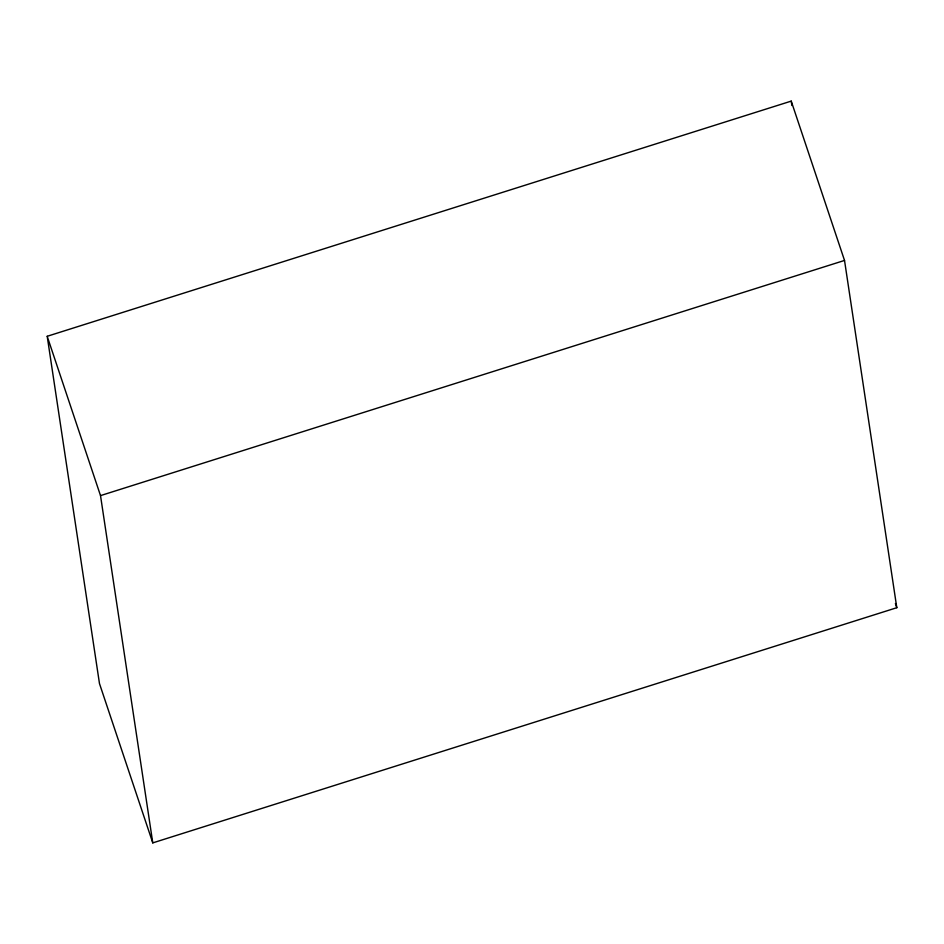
<?xml version="1.0" encoding="UTF-8"?>
<svg xmlns="http://www.w3.org/2000/svg" width="944" height="944" viewBox="0 0 944 944"><rect width="100%" height="100%" fill="white"/><g stroke="black" fill="none" stroke-linecap="round" stroke-linejoin="round"><path stroke-width="1.42" d="M47.2 336.288L791.225 101.114L844.526 260.438L896.8 607.712L152.775 842.886L99.474 683.562L47.2 336.288L100.512 495.612L152.775 842.886M100.512 495.612L844.526 260.438M895.396 603.523L896.8 607.712M791.225 101.114L791.874 105.48"/></g></svg>
